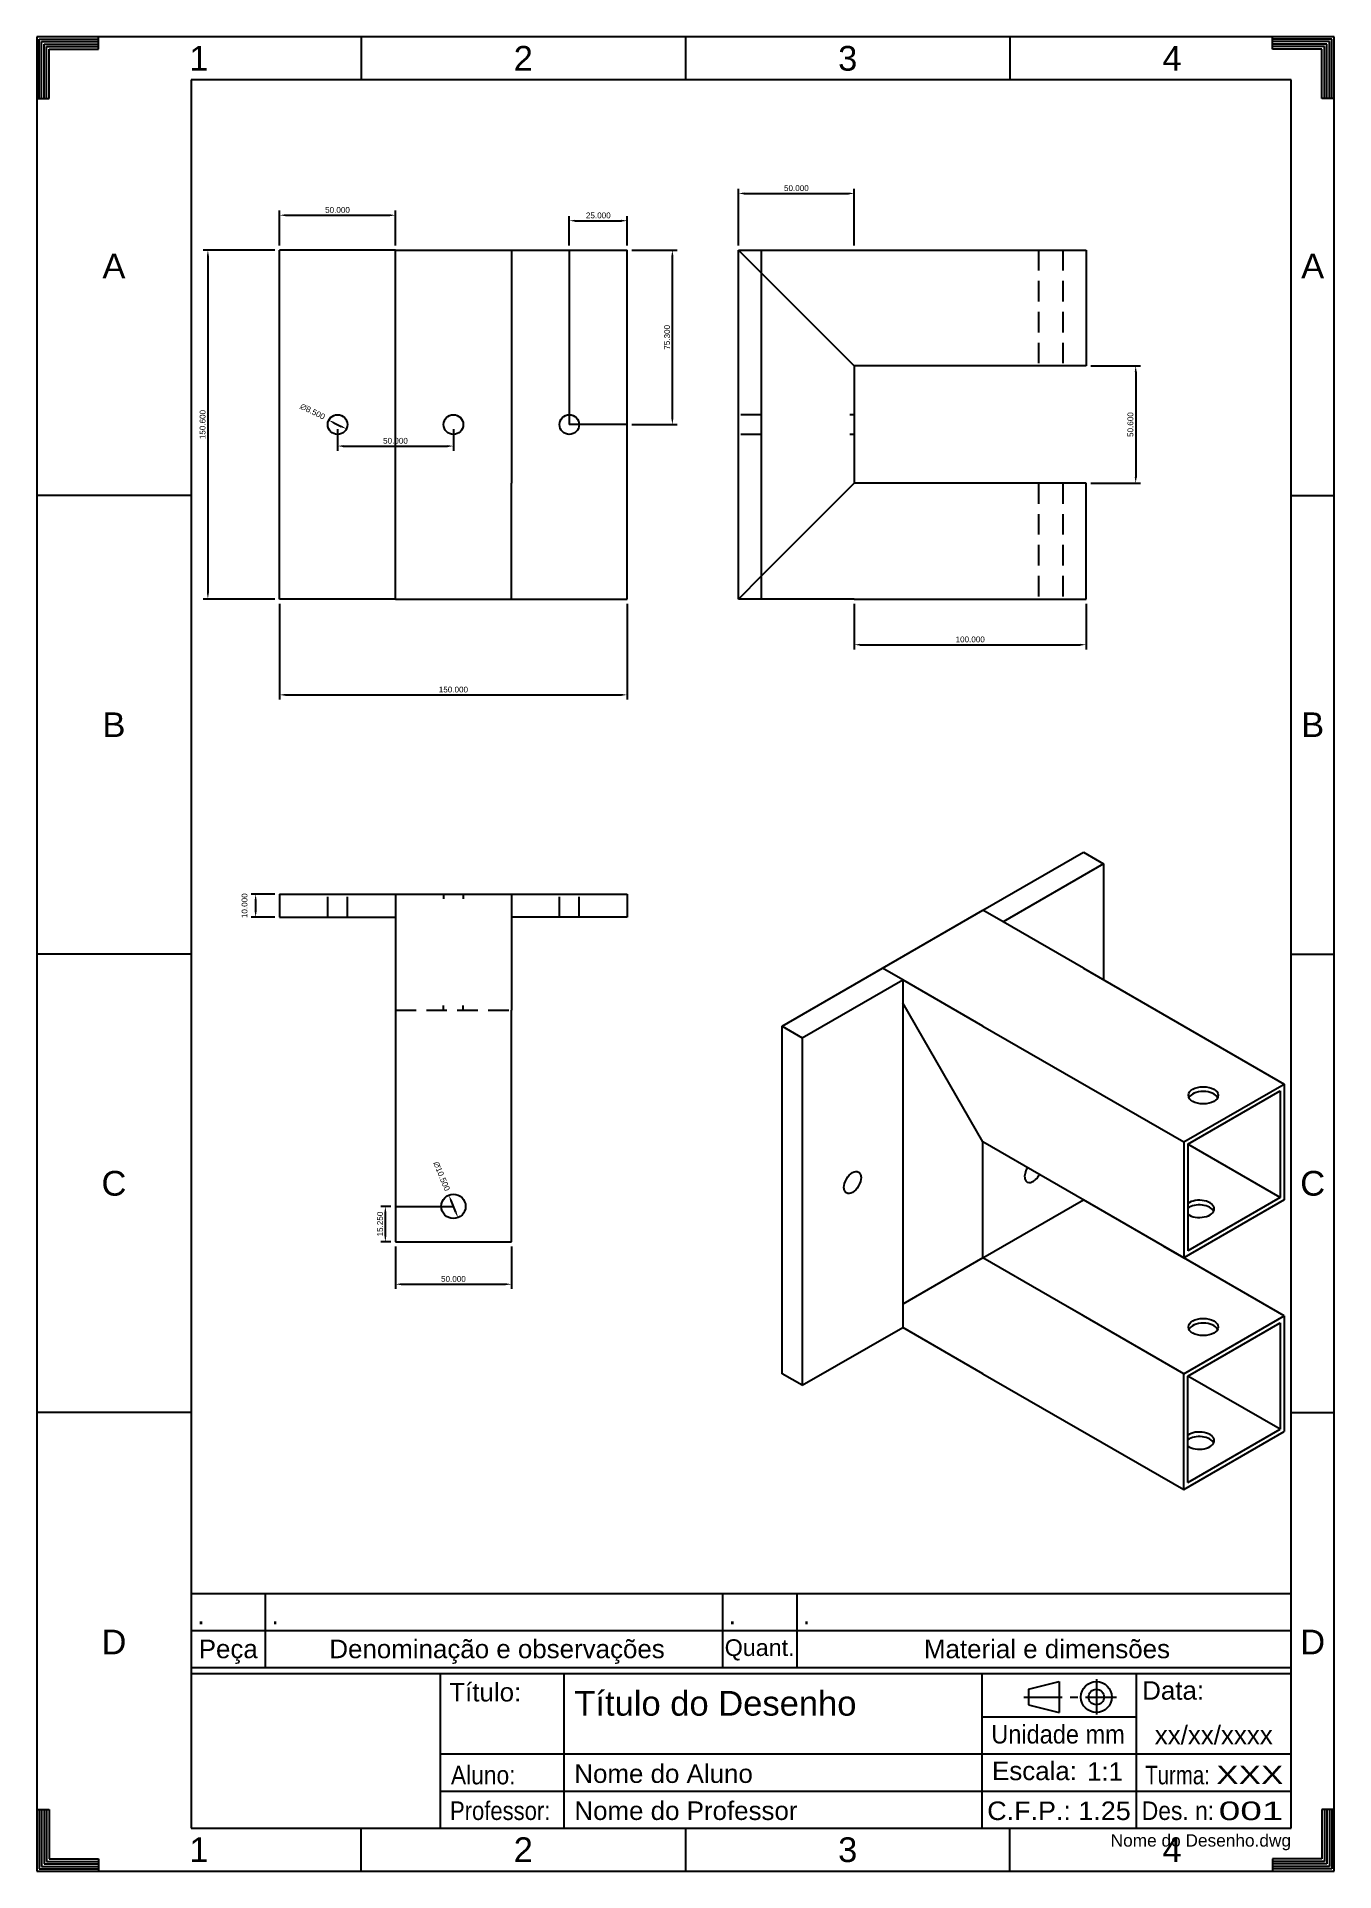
# Paper-space layout 'A4 SENAI' of a CAD drawing. Extents: x 0 to 210, y 0 to 297.
# The model-space entities are those that its viewports show. They can reach past a viewport. Long polylines and large blocks are cut down to what shows.
import ezdxf
from ezdxf.enums import TextEntityAlignment as Align

# ---------------------------------------------------------------- set-up
doc = ezdxf.new("R2010")
doc.units = 0
doc.header["$LTSCALE"] = 5
doc.header["$PDMODE"] = 35
doc.linetypes.add('CENTER', pattern=[2, 1.25, -0.25, 0.25, -0.25])
doc.linetypes.add('HIDDEN', pattern=[0.375, 0.25, -0.125])
doc.layers.get('Defpoints').update_dxf_attribs({"linetype": 'CONTINUOUS'})
for name, color, linetype in [('CENTRO', 2, 'CENTER'), ('CONTORNO', 7, 'CONTINUOUS'), ('COTA', 1, 'CONTINUOUS'), ('Dobra', 90, 'CONTINUOUS'), ('LEGENDA', 151, 'CONTINUOUS'), ('TEXTO', 5, 'CONTINUOUS'), ('TRACEJADO', 6, 'HIDDEN'), ('VIEW', 1, 'CONTINUOUS')]:
    doc.layers.add(name, color=color, linetype=linetype)
doc.layers.get('VIEW').off()
doc.styles.add('ARIAL', font='arial.ttf', dxfattribs={"height": 2.5})
doc.styles.add('ROMANS', font='arial.ttf', dxfattribs={"height": 2.5})
doc.dimstyles.new('VERT', dxfattribs={"dimtxt": 2.5, "dimasz": 2.5, "dimexe": 2, "dimexo": 2, "dimgap": 1, "dimtad": 1, "dimdec": 3, "dimzin": 0, "dimdsep": 46, "dimtxsty": 'ROMANS', "dimcen": 0, "dimclrd": 256, "dimclre": 256, "dimclrt": 256, "dimadec": 0, "dimazin": 0, "dimtfac": 0.8, "dimtdec": 3, "dimtmove": 2, "dimatfit": 3, "dimfxl": 1, "dimtolj": 1, "dimtzin": 0, "dimarcsym": 0})

# ---------------------------------------------------------------- blocks, each defined once
blk = doc.blocks.new('*D28')
at = {"layer": 'COTA', "lineweight": -2, "transparency": 16777216}
for p, q in [((295.05, 599.08), (264.12, 599.08)), ((266.12, 596.58), (266.12, 450.98)), ((295.05, 448.48), (264.12, 448.48))]:
    blk.add_line(p, q, dxfattribs=at)
at = {"layer": 'COTA', "transparency": 16777216}
for points in [[(265.71, 596.58), (266.54, 596.58), (266.12, 599.08)], [(265.71, 450.98), (266.54, 450.98), (266.12, 448.48)]]:
    blk.add_solid(points, dxfattribs=at)
at = {"layer": 'Defpoints', "color": 0, "transparency": 16777216}
for p in [(297.05, 599.08), (266.12, 448.48), (297.05, 448.48)]:
    blk.add_point(p, dxfattribs=at)
at = {"layer": 'COTA', "transparency": 16777216, "insert": (263.85, 523.78), "char_height": 2.5, "attachment_point": 5, "rotation": 90, "style": 'ROMANS'}
blk.add_mtext('\\A1;150.600', dxfattribs=at)
blk = doc.blocks.new('*D29')
at = {"layer": 'COTA', "lineweight": -2, "transparency": 16777216}
for p, q in [((494.99, 601.08), (494.99, 625.5)), ((544.99, 601.08), (544.99, 625.5)), ((497.49, 623.5), (542.49, 623.5))]:
    blk.add_line(p, q, dxfattribs=at)
at = {"layer": 'COTA', "transparency": 16777216}
for points in [[(497.49, 623.92), (497.49, 623.08), (494.99, 623.5)], [(542.49, 623.92), (542.49, 623.08), (544.99, 623.5)]]:
    blk.add_solid(points, dxfattribs=at)
at = {"layer": 'Defpoints', "color": 0, "transparency": 16777216}
for p in [(544.99, 623.5), (494.99, 599.08), (544.99, 599.08)]:
    blk.add_point(p, dxfattribs=at)
at = {"layer": 'COTA', "transparency": 16777216, "insert": (519.99, 625.78), "char_height": 2.5, "attachment_point": 5, "style": 'ROMANS'}
blk.add_mtext('\\A1;50.000', dxfattribs=at)
blk = doc.blocks.new('*D30')
at = {"layer": 'COTA', "lineweight": -2, "transparency": 16777216}
for p, q in [((422.05, 601.08), (422.05, 613.74)), ((424.55, 611.74), (444.55, 611.74)), ((447.05, 601.08), (447.05, 613.74))]:
    blk.add_line(p, q, dxfattribs=at)
at = {"layer": 'COTA', "transparency": 16777216}
for points in [[(424.55, 612.16), (424.55, 611.33), (422.05, 611.74)], [(444.55, 612.16), (444.55, 611.33), (447.05, 611.74)]]:
    blk.add_solid(points, dxfattribs=at)
at = {"layer": 'Defpoints', "color": 0, "transparency": 16777216}
for p in [(447.05, 611.74), (422.05, 599.08), (447.05, 599.08)]:
    blk.add_point(p, dxfattribs=at)
at = {"layer": 'COTA', "transparency": 16777216, "insert": (434.55, 614.02), "char_height": 2.5, "attachment_point": 5, "style": 'ROMANS'}
blk.add_mtext('\\A1;25.000', dxfattribs=at)
blk = doc.blocks.new('*D31')
at = {"layer": 'COTA', "lineweight": -2, "transparency": 16777216}
for p, q in [((297.05, 446.48), (297.05, 405.14)), ((447.05, 446.48), (447.05, 405.14)), ((299.55, 407.14), (444.55, 407.14))]:
    blk.add_line(p, q, dxfattribs=at)
at = {"layer": 'COTA', "transparency": 16777216}
for points in [[(299.55, 407.55), (299.55, 406.72), (297.05, 407.14)], [(444.55, 407.55), (444.55, 406.72), (447.05, 407.14)]]:
    blk.add_solid(points, dxfattribs=at)
at = {"layer": 'Defpoints', "color": 0, "transparency": 16777216}
for p in [(297.05, 448.48), (447.05, 448.48), (447.05, 407.14)]:
    blk.add_point(p, dxfattribs=at)
at = {"layer": 'COTA', "transparency": 16777216, "insert": (372.05, 409.41), "char_height": 2.5, "attachment_point": 5, "style": 'ROMANS'}
blk.add_mtext('\\A1;150.000', dxfattribs=at)
blk = doc.blocks.new('*D32')
at = {"layer": 'COTA', "lineweight": -2, "transparency": 16777216}
for p, q in [((544.99, 446.48), (544.99, 426.77)), ((644.99, 446.48), (644.99, 426.77)), ((547.49, 428.77), (642.49, 428.77))]:
    blk.add_line(p, q, dxfattribs=at)
at = {"layer": 'COTA', "transparency": 16777216}
for points in [[(547.49, 429.19), (547.49, 428.36), (544.99, 428.77)], [(642.49, 429.19), (642.49, 428.36), (644.99, 428.77)]]:
    blk.add_solid(points, dxfattribs=at)
at = {"layer": 'Defpoints', "color": 0, "transparency": 16777216}
for p in [(544.99, 448.48), (644.99, 448.48), (644.99, 428.77)]:
    blk.add_point(p, dxfattribs=at)
at = {"layer": 'COTA', "transparency": 16777216, "insert": (594.99, 431.05), "char_height": 2.5, "attachment_point": 5, "style": 'ROMANS'}
blk.add_mtext('\\A1;100.000', dxfattribs=at)
blk = doc.blocks.new('*D33')
at = {"layer": 'COTA', "lineweight": -2, "transparency": 16777216}
for p, q in [((345.05, 186.39), (340.69, 186.39)), ((342.69, 173.64), (342.69, 183.89)), ((345.05, 171.14), (340.69, 171.14))]:
    blk.add_line(p, q, dxfattribs=at)
at = {"layer": 'COTA', "transparency": 16777216}
for points in [[(342.28, 183.89), (343.11, 183.89), (342.69, 186.39)], [(342.28, 173.64), (343.11, 173.64), (342.69, 171.14)]]:
    blk.add_solid(points, dxfattribs=at)
at = {"layer": 'Defpoints', "color": 0, "transparency": 16777216}
for p in [(342.69, 186.39), (347.05, 186.39), (347.05, 171.14)]:
    blk.add_point(p, dxfattribs=at)
at = {"layer": 'COTA', "transparency": 16777216, "insert": (340.42, 178.77), "char_height": 2.5, "attachment_point": 5, "rotation": 90, "style": 'ROMANS'}
blk.add_mtext('\\A1;15.250', dxfattribs=at)
blk = doc.blocks.new('*D34')
at = {"layer": 'COTA', "lineweight": -2, "transparency": 16777216}
blk.add_line((320.48, 524.56), (323.62, 523.01), dxfattribs=at)
at = {"layer": 'COTA', "transparency": 16777216}
for points in [[(320.67, 524.93), (320.3, 524.18), (318.24, 525.66)], [(323.81, 523.38), (323.44, 522.63), (325.86, 521.9)]]:
    blk.add_solid(points, dxfattribs=at)
at = {"layer": 'Defpoints', "color": 0, "transparency": 16777216}
for p in [(318.24, 525.66), (325.86, 521.9)]:
    blk.add_point(p, dxfattribs=at)
at = {"layer": 'COTA', "transparency": 16777216, "insert": (311.29, 529.37), "char_height": 2.5, "attachment_point": 5, "rotation": 333.73556, "style": 'ROMANS'}
blk.add_mtext('\\A1;∅8.500', dxfattribs=at)
blk = doc.blocks.new('*D35')
at = {"layer": 'COTA', "lineweight": -2, "transparency": 16777216}
for p, q in [((449.05, 599.08), (468.5, 599.08)), ((466.5, 526.28), (466.5, 596.58)), ((449.05, 523.78), (468.5, 523.78))]:
    blk.add_line(p, q, dxfattribs=at)
at = {"layer": 'COTA', "transparency": 16777216}
for points in [[(466.08, 596.58), (466.92, 596.58), (466.5, 599.08)], [(466.08, 526.28), (466.92, 526.28), (466.5, 523.78)]]:
    blk.add_solid(points, dxfattribs=at)
at = {"layer": 'Defpoints', "color": 0, "transparency": 16777216}
for p in [(447.05, 599.08), (466.5, 599.08), (447.05, 523.78)]:
    blk.add_point(p, dxfattribs=at)
at = {"layer": 'COTA', "transparency": 16777216, "insert": (464.22, 561.43), "char_height": 2.5, "attachment_point": 5, "rotation": 90, "style": 'ROMANS'}
blk.add_mtext('\\A1;75.300', dxfattribs=at)
blk = doc.blocks.new('*D36')
at = {"layer": 'COTA', "lineweight": -2, "transparency": 16777216}
for p, q in [((646.99, 549.08), (668.38, 549.08)), ((666.38, 546.58), (666.38, 500.98)), ((646.99, 498.48), (668.38, 498.48))]:
    blk.add_line(p, q, dxfattribs=at)
at = {"layer": 'COTA', "transparency": 16777216}
for points in [[(665.96, 546.58), (666.8, 546.58), (666.38, 549.08)], [(665.96, 500.98), (666.8, 500.98), (666.38, 498.48)]]:
    blk.add_solid(points, dxfattribs=at)
at = {"layer": 'Defpoints', "color": 0, "transparency": 16777216}
for p in [(644.99, 549.08), (644.99, 498.48), (666.38, 498.48)]:
    blk.add_point(p, dxfattribs=at)
at = {"layer": 'COTA', "transparency": 16777216, "insert": (664.1, 523.78), "char_height": 2.5, "attachment_point": 5, "rotation": 90, "style": 'ROMANS'}
blk.add_mtext('\\A1;50.600', dxfattribs=at)
blk = doc.blocks.new('*D37')
at = {"layer": 'COTA', "lineweight": -2, "transparency": 16777216}
for p, q in [((295.05, 321.14), (284.73, 321.14)), ((286.73, 318.64), (286.73, 313.64)), ((295.05, 311.14), (284.73, 311.14))]:
    blk.add_line(p, q, dxfattribs=at)
at = {"layer": 'COTA', "transparency": 16777216}
for points in [[(286.31, 318.64), (287.14, 318.64), (286.73, 321.14)], [(286.31, 313.64), (287.14, 313.64), (286.73, 311.14)]]:
    blk.add_solid(points, dxfattribs=at)
at = {"layer": 'Defpoints', "color": 0, "transparency": 16777216}
for p in [(297.05, 321.14), (286.73, 311.14), (297.05, 311.14)]:
    blk.add_point(p, dxfattribs=at)
at = {"layer": 'COTA', "transparency": 16777216, "insert": (281.95, 316.14), "char_height": 2.5, "attachment_point": 5, "rotation": 90, "style": 'ROMANS'}
blk.add_mtext('\\A1;10.000', dxfattribs=at)
blk = doc.blocks.new('*D38')
at = {"layer": 'COTA', "lineweight": -2, "transparency": 16777216}
for p, q in [((347.05, 169.14), (347.05, 150.8)), ((397.05, 169.14), (397.05, 150.8)), ((349.55, 152.8), (394.55, 152.8))]:
    blk.add_line(p, q, dxfattribs=at)
at = {"layer": 'COTA', "transparency": 16777216}
for points in [[(349.55, 153.22), (349.55, 152.39), (347.05, 152.8)], [(394.55, 153.22), (394.55, 152.39), (397.05, 152.8)]]:
    blk.add_solid(points, dxfattribs=at)
at = {"layer": 'Defpoints', "color": 0, "transparency": 16777216}
for p in [(347.05, 171.14), (397.05, 171.14), (397.05, 152.8)]:
    blk.add_point(p, dxfattribs=at)
at = {"layer": 'COTA', "transparency": 16777216, "insert": (372.05, 155.08), "char_height": 2.5, "attachment_point": 5, "style": 'ROMANS'}
blk.add_mtext('\\A1;50.000', dxfattribs=at)
blk = doc.blocks.new('*D39')
at = {"layer": 'COTA', "lineweight": -2, "transparency": 16777216}
blk.add_line((373.09, 183.84), (371.02, 188.94), dxfattribs=at)
at = {"layer": 'COTA', "transparency": 16777216}
for points in [[(371.4, 189.09), (370.63, 188.78), (370.07, 191.25)], [(373.47, 184), (372.7, 183.69), (374.03, 181.53)]]:
    blk.add_solid(points, dxfattribs=at)
at = {"layer": 'Defpoints', "color": 0, "transparency": 16777216}
for p in [(370.07, 191.25), (374.03, 181.53)]:
    blk.add_point(p, dxfattribs=at)
at = {"layer": 'COTA', "transparency": 16777216, "insert": (366.94, 199.43), "char_height": 2.5, "attachment_point": 5, "rotation": 292.1445, "style": 'ROMANS'}
blk.add_mtext('\\A1;∅10.500', dxfattribs=at)
blk = doc.blocks.new('*D40')
at = {"layer": 'COTA', "lineweight": -2, "transparency": 16777216}
for p, q in [((297.05, 601.08), (297.05, 616.11)), ((299.55, 614.11), (344.55, 614.11)), ((347.05, 601.08), (347.05, 616.11))]:
    blk.add_line(p, q, dxfattribs=at)
at = {"layer": 'COTA', "transparency": 16777216}
for points in [[(299.55, 614.52), (299.55, 613.69), (297.05, 614.11)], [(344.55, 614.52), (344.55, 613.69), (347.05, 614.11)]]:
    blk.add_solid(points, dxfattribs=at)
at = {"layer": 'Defpoints', "color": 0, "transparency": 16777216}
for p in [(347.05, 614.11), (297.05, 599.08), (347.05, 599.08)]:
    blk.add_point(p, dxfattribs=at)
at = {"layer": 'COTA', "transparency": 16777216, "insert": (322.05, 616.38), "char_height": 2.5, "attachment_point": 5, "style": 'ROMANS'}
blk.add_mtext('\\A1;50.000', dxfattribs=at)
blk = doc.blocks.new('*D41')
at = {"layer": 'COTA', "lineweight": -2, "transparency": 16777216}
for p, q in [((322.05, 521.78), (322.05, 512.49)), ((372.05, 521.78), (372.05, 512.49)), ((324.55, 514.49), (369.55, 514.49))]:
    blk.add_line(p, q, dxfattribs=at)
at = {"layer": 'COTA', "transparency": 16777216}
for points in [[(324.55, 514.9), (324.55, 514.07), (322.05, 514.49)], [(369.55, 514.9), (369.55, 514.07), (372.05, 514.49)]]:
    blk.add_solid(points, dxfattribs=at)
at = {"layer": 'Defpoints', "color": 0, "transparency": 16777216}
for p in [(322.05, 523.78), (372.05, 523.78), (372.05, 514.49)]:
    blk.add_point(p, dxfattribs=at)
at = {"layer": 'COTA', "transparency": 16777216, "insert": (347.05, 516.76), "char_height": 2.5, "attachment_point": 5, "style": 'ROMANS'}
blk.add_mtext('\\A1;50.000', dxfattribs=at)

msp = doc.modelspace()

# ---------------------------------------------------------------- linework, layer by layer
at = {"layer": 'CONTORNO'}
for p, q in [((297.0518, 448.4823), (297.0518, 599.0823)), ((347.0518, 599.0823), (297.0518, 599.0823)), ((347.0518, 448.4823), (347.0518, 599.0823)), ((347.0518, 599.0823), (397.0518, 599.0823)), ((397.0518, 599.0823), (397.0518, 549.0823)), ((397.0518, 599.0823), (447.0518, 599.0823)), ((447.0518, 448.4823), (447.0518, 599.0823)), ((494.9889, 448.4823), (494.9889, 599.0823)), ((494.9889, 599.0823), (544.9889, 599.0823)), ((504.9889, 448.4823), (504.9889, 599.0823)), ((544.9889, 599.0823), (644.9889, 599.0823)), ((644.9889, 599.0823), (644.9889, 549.0823)), ((397.0518, 549.0823), (397.0518, 498.4823)), ((544.9889, 549.0823), (544.9889, 498.4823)), ((644.9889, 549.0823), (544.9889, 549.0823)), ((397.0518, 448.4823), (397.0518, 498.4823)), ((644.9889, 498.4823), (544.9889, 498.4823)), ((644.9889, 448.4823), (644.9889, 498.4823)), ((347.0518, 448.4823), (297.0518, 448.4823)), ((347.0518, 448.4823), (397.0518, 448.4823)), ((397.0518, 448.4823), (447.0518, 448.4823)), ((544.9889, 448.4823), (494.9889, 448.4823)), ((544.9889, 448.4823), (644.9889, 448.4823)), ((600.4953, 314.2024), (643.7966, 339.2024)), ((652.4568, 334.2024), (609.1556, 309.2024)), ((643.7966, 339.2024), (652.4568, 334.2024)), ((652.4568, 334.2024), (652.4568, 284.2024)), ((297.0518, 321.1402), (447.0518, 321.1402)), ((297.0518, 321.1402), (297.0518, 311.1402)), ((347.0518, 321.1402), (347.0518, 271.1402)), ((397.0518, 321.1402), (397.0518, 271.1402)), ((447.0518, 321.1402), (447.0518, 311.1402)), ((297.0518, 311.1402), (347.0518, 311.1402)), ((447.0518, 311.1402), (397.0518, 311.1402)), ((557.194, 289.2024), (600.4953, 314.2024)), ((609.1556, 309.2024), (600.4953, 314.2024)), ((643.7966, 289.2024), (609.1556, 309.2024)), ((513.8928, 264.2024), (557.194, 289.2024)), ((565.8543, 284.2024), (557.194, 289.2024)), ((643.7966, 289.2024), (730.3991, 239.2024)), ((522.553, 259.2024), (565.8543, 284.2024)), ((600.4953, 264.2024), (565.8543, 284.2024)), ((565.8543, 284.2024), (565.8543, 134.2024)), ((347.0518, 271.1402), (347.0518, 171.1402)), ((397.0518, 171.1402), (397.0518, 271.1402)), ((600.4953, 214.2024), (565.8543, 274.2024)), ((513.8928, 114.2024), (513.8928, 264.2024)), ((513.8928, 264.2024), (522.553, 259.2024)), ((600.4953, 264.2024), (687.0978, 214.2024)), ((522.553, 259.2024), (522.553, 109.2024)), ((687.0978, 214.2024), (730.3991, 239.2024)), ((730.3991, 239.2024), (730.3991, 189.2024)), ((688.8299, 213.2024), (728.6671, 236.2024)), ((728.6671, 236.2024), (728.6671, 190.2024)), ((687.0978, 164.2024), (600.4953, 214.2024)), ((600.4953, 164.2024), (600.4953, 214.2024)), ((687.0978, 214.2024), (687.0978, 164.2024)), ((728.6671, 190.2024), (688.8299, 213.2024)), ((688.8299, 213.2024), (688.8299, 167.2024)), ((728.6671, 190.2024), (688.8299, 167.2024)), ((600.4953, 164.2024), (643.7966, 189.2024)), ((730.3991, 139.2024), (643.7966, 189.2024)), ((730.3991, 189.2024), (687.0978, 164.2024)), ((347.0518, 171.1402), (397.0518, 171.1402)), ((678.4376, 169.2024), (687.0978, 164.2024)), ((600.4953, 164.2024), (565.8543, 144.2024)), ((687.0978, 114.2024), (600.4953, 164.2024)), ((643.7966, 139.2024), (635.1363, 144.2024)), ((687.0978, 114.2024), (643.7966, 139.2024)), ((687.0978, 114.2024), (730.3991, 139.2024)), ((688.8299, 113.2024), (728.6671, 136.2024)), ((728.6671, 136.2024), (728.6671, 90.2024)), ((730.3991, 139.2024), (730.3991, 89.2024)), ((522.553, 109.2024), (565.8543, 134.2024)), ((600.4953, 114.2024), (565.8543, 134.2024)), ((522.553, 109.2024), (513.8928, 114.2024)), ((600.4953, 114.2024), (687.0978, 64.2024)), ((687.0978, 64.2024), (687.0978, 114.2024)), ((728.6671, 90.2024), (688.8299, 113.2024)), ((688.8299, 67.2024), (688.8299, 113.2024)), ((687.0978, 64.2024), (730.3991, 89.2024)), ((688.8299, 67.2024), (728.6671, 90.2024))]:
    msp.add_line(p, q, dxfattribs=at)
for centre, radius in [((322.0518, 523.7823), 4.25), ((372.0518, 523.7823), 4.25), ((422.0518, 523.7823), 4.25), ((372.0518, 186.3902), 5.25)]:
    msp.add_circle(centre, radius, dxfattribs=at)
for centre, major_axis in [((695.5416, 234.3274), (-6.4299, 0)), ((544.2037, 196.7024), (-2.6026, -4.5078)), ((695.5416, 134.3274), (-6.4299, 0))]:
    msp.add_ellipse(centre, major_axis=major_axis, ratio=0.57735027, dxfattribs=at)
for centre, major_axis, start_param, end_param in [((695.5416, 232.3274), (-6.4299, 0), 3.41433561, 6.01044235), ((622.1459, 201.4024), (-2.6026, -4.5078), 4.66245481, 7.9039158), ((693.8095, 185.3274), (-6.4299, 0), 0.68495063, 5.59823468), ((693.8095, 183.3274), (-6.4299, 0), 9.69752092, 11.88141999), ((695.5416, 132.3274), (-6.4299, 0), 3.41433561, 6.01044235), ((693.8095, 85.3274), (-6.4299, 0), 0.68495063, 5.59823468), ((693.8095, 83.3274), (-6.4299, 0), 3.41433561, 5.59823468)]:
    msp.add_ellipse(centre, major_axis=major_axis, ratio=0.57735027, start_param=start_param, end_param=end_param, dxfattribs=at)
at = {"layer": 'COTA'}
for p, q in [((422.0518, 599.0823), (422.0518, 523.7823)), ((426.3018, 523.7823), (422.0518, 523.7823)), ((447.0518, 523.7823), (426.3018, 523.7823)), ((347.0518, 186.3902), (372.0518, 186.3902))]:
    msp.add_line(p, q, dxfattribs=at)
at = {"layer": 'Dobra'}
for p, q in [((504.9889, 589.0823), (494.9889, 599.0823)), ((544.9889, 549.0823), (504.9889, 589.0823)), ((544.9889, 498.4823), (504.9889, 458.4823)), ((504.9889, 458.4823), (494.9889, 448.4823))]:
    msp.add_line(p, q, dxfattribs=at)
at = {"layer": 'TRACEJADO'}
for p, q in [((624.4889, 599.0823), (624.4889, 549.0823)), ((634.9889, 599.0823), (634.9889, 549.0823)), ((504.9889, 528.0323), (494.9889, 528.0323)), ((544.9889, 528.0323), (542.9889, 528.0323)), ((504.9889, 519.5323), (494.9889, 519.5323)), ((544.9889, 519.5323), (542.9889, 519.5323)), ((624.4889, 498.4823), (624.4889, 448.4823)), ((634.9889, 498.4823), (634.9889, 448.4823)), ((317.8018, 311.1402), (317.8018, 321.1402)), ((326.3018, 311.1402), (326.3018, 321.1402)), ((367.8018, 321.1402), (367.8018, 319.1402)), ((376.3018, 321.1402), (376.3018, 319.1402)), ((417.8018, 311.1402), (417.8018, 321.1402)), ((426.3018, 311.1402), (426.3018, 321.1402)), ((347.0518, 271.1402), (397.0518, 271.1402)), ((367.8018, 271.1402), (367.8018, 273.1402)), ((376.3018, 271.1402), (376.3018, 273.1402)), ((376.3018, 271.1402), (376.3018, 271.1402))]:
    msp.add_line(p, q, dxfattribs=at)

# ---------------------------------------------------------------- dimensions: what is measured, and where the dimension line sits
at = {"layer": 'COTA'}
for base, p1, p2, picture, middle in [((544.9889, 623.5014), (494.9889, 599.0823), (544.9889, 599.0823), '*D29', (519.9889, 625.7778)), ((347.0518, 614.1053), (297.0518, 599.0823), (347.0518, 599.0823), '*D40', (322.0518, 616.3817)), ((447.0518, 611.7424), (422.0518, 599.0823), (447.0518, 599.0823), '*D30', (434.5518, 614.0189)), ((372.0518, 514.4858), (322.0518, 523.7823), (372.0518, 523.7823), '*D41', (347.0518, 516.7623)), ((447.0518, 407.1369), (297.0518, 448.4823), (447.0518, 448.4823), '*D31', (372.0518, 409.4133)), ((644.9889, 428.7733), (544.9889, 448.4823), (644.9889, 448.4823), '*D32', (594.9889, 431.0497)), ((397.0518, 152.8026), (347.0518, 171.1402), (397.0518, 171.1402), '*D38', (372.0518, 155.079))]:
    dim = msp.add_linear_dim(base=base, p1=p1, p2=p2, dimstyle='VERT', dxfattribs=at)
    dim.commit()
    dim.dimension.update_dxf_attribs({"geometry": picture, "text_midpoint": middle})
for base, p1, p2, picture, middle in [((266.1235, 448.4823), (297.0518, 599.0823), (297.0518, 448.4823), '*D28', (263.8471, 523.7823)), ((466.4996, 599.0823), (447.0518, 523.7823), (447.0518, 599.0823), '*D35', (464.2223, 561.4323)), ((666.3784, 498.4823), (644.9889, 549.0823), (644.9889, 498.4823), '*D36', (664.102, 523.7823)), ((286.7258, 311.1402), (297.0518, 321.1402), (297.0518, 311.1402), '*D37', (281.9493, 316.1402)), ((342.6929, 186.3902), (347.0518, 171.1402), (347.0518, 186.3902), '*D33', (340.4165, 178.7652))]:
    dim = msp.add_linear_dim(base=base, p1=p1, p2=p2, angle=90, dimstyle='VERT', dxfattribs=at)
    dim.commit()
    dim.dimension.update_dxf_attribs({"geometry": picture, "text_midpoint": middle})
for p1, p2, picture, middle in [((318.2405, 525.663), (325.863, 521.9016), '*D34', (311.2912, 529.366)), ((374.0307, 181.5274), (370.0728, 191.2529), '*D39', (366.939, 199.4338))]:
    dim = msp.add_diameter_dim_2p(p1=p1, p2=p2, dimstyle='VERT', dxfattribs=at)
    dim.commit()
    dim.dimension.update_dxf_attribs({"geometry": picture, "text_midpoint": middle, "dimtype": 163})

psp = doc.layouts.new('A4 SENAI')

# ---------------------------------------------------------------- linework, layer by layer
at = {"layer": 'CENTRO'}
for p, q in [((171.5, 31.09), (171.5, 25.39)), ((159.73, 28.21), (174.74, 28.21))]:
    psp.add_line(p, q, dxfattribs=at)
at = {"layer": 'CONTORNO'}
for p, q in [((203, 290), (25, 290)), ((25, 290), (25, 7)), ((203, 7), (203, 290)), ((25, 39), (203, 39)), ((25, 33), (203, 33)), ((25, 32), (203, 32)), ((25, 32), (99, 32)), ((25, 7), (203, 7))]:
    psp.add_line(p, q, dxfattribs=at)
at = {"layer": 'LEGENDA'}
for p, q in [((210, 297), (0, 297)), ((0, 297), (0, 0)), ((10, 295), (10, 297)), ((52.5, 297), (52.5, 290)), ((105, 297), (105, 290)), ((157.5, 297), (157.5, 290)), ((200, 295), (200, 297)), ((210, 0), (210, 297)), ((0.4, 296.6), (10, 296.6)), ((0.4, 287), (0.4, 296.6)), ((0.8, 296.2), (10, 296.2)), ((0.8, 287), (0.8, 296.2)), ((1.2, 295.8), (10, 295.8)), ((1.2, 287), (1.2, 295.8)), ((1.6, 295.4), (10, 295.4)), ((1.6, 287), (1.6, 295.4)), ((2, 295), (10, 295)), ((2, 287), (2, 295)), ((209.6, 296.6), (200, 296.6)), ((209.2, 296.2), (200, 296.2)), ((208.8, 295.8), (200, 295.8)), ((208.4, 295.4), (200, 295.4)), ((208, 295), (200, 295)), ((208, 287), (208, 295)), ((208.4, 287), (208.4, 295.4)), ((208.8, 287), (208.8, 295.8)), ((209.2, 287), (209.2, 296.2)), ((209.6, 287), (209.6, 296.6)), ((0, 287), (2, 287)), ((210, 287), (208, 287)), ((25, 222.75), (0, 222.75)), ((203, 222.75), (210, 222.75)), ((25, 148.5), (0, 148.5)), ((203, 148.5), (210, 148.5)), ((25, 74.25), (0, 74.25)), ((203, 74.25), (210, 74.25)), ((25, 45), (203, 45)), ((37, 45), (37, 33)), ((111, 45), (111, 33)), ((123, 45), (123, 33)), ((65.31, 32), (65.31, 7)), ((85.31, 32), (85.31, 7)), ((153, 7), (153, 32)), ((160.5, 29.46), (165.5, 30.71)), ((165.5, 30.71), (165.5, 25.71)), ((178, 7), (178, 32)), ((160.5, 29.46), (160.5, 26.96)), ((160.5, 26.96), (165.5, 25.71)), ((153, 25), (178, 25)), ((65.31, 19), (202.92, 19)), ((65.31, 13), (203, 13)), ((0, 10), (2, 10)), ((0.4, 10), (0.4, 0.4)), ((0.8, 10), (0.8, 0.8)), ((1.2, 10), (1.2, 1.2)), ((1.6, 10), (1.6, 1.6)), ((2, 10), (2, 2)), ((208, 10), (208, 2)), ((210, 10), (208, 10)), ((208.4, 10), (208.4, 1.6)), ((208.8, 10), (208.8, 1.2)), ((209.2, 10), (209.2, 0.8)), ((209.6, 10), (209.6, 0.4)), ((52.5, 0), (52.5, 7)), ((105, 7), (105, 0)), ((157.5, 0), (157.5, 7)), ((0, 0), (210, 0)), ((0.4, 0.4), (10, 0.4)), ((0.8, 0.8), (10, 0.8)), ((1.2, 1.2), (10, 1.2)), ((1.6, 1.6), (10, 1.6)), ((2, 2), (10, 2)), ((10, 2), (10, 0)), ((208, 2), (200, 2)), ((200, 2), (200, 0)), ((208.4, 1.6), (200, 1.6)), ((208.8, 1.2), (200, 1.2)), ((209.2, 0.8), (200, 0.8)), ((209.6, 0.4), (200, 0.4))]:
    psp.add_line(p, q, dxfattribs=at)
for radius in [2.5, 1.25]:
    psp.add_circle((171.5, 28.21), radius, dxfattribs=at)

# ---------------------------------------------------------------- texts
at = {"layer": 'LEGENDA', "style": 'ARIAL'}
for s, height, p in [('1', 4, (26.25, 293.5)), ('2', 4, (78.75, 293.5)), ('3', 4, (131.25, 293.5)), ('4', 4, (183.75, 293.5)), ('A', 4, (12.5, 259.88)), ('A', 4, (206.5, 259.88)), ('B', 4, (12.5, 185.62)), ('B', 4, (206.5, 185.62)), ('C', 4, (12.5, 111.38)), ('C', 4, (206.5, 111.38)), ('D', 4, (12.5, 37.12)), ('D', 4, (206.5, 37.12)), ('Peça', 3, (31, 36)), ('Denominação e observações', 3, (74.5, 36)), ('Material e dimensões', 3, (163.5, 36)), ('1', 4, (26.25, 3.5)), ('2', 4, (78.75, 3.5)), ('3', 4, (131.25, 3.5)), ('4', 4, (183.75, 3.5))]:
    psp.add_text(s, height=height, dxfattribs=at).set_placement(p, align=Align.MIDDLE_CENTER)
for s, p in [('Título:', (66.77, 30.5)), ('Escala:', (154.61, 17.76))]:
    psp.add_text(s, height=3, dxfattribs=at).set_placement(p, align=Align.TOP_LEFT)
for s, width, p, p2 in [('Unidade mm', 0.909485, (154.49, 20.69), (176.09, 20.69)), ('Aluno:', 0.880217, (67.04, 14.08), (77.49, 14.08)), ('Turma:', 0.778824, (179.4, 14.08), (189.86, 14.08)), ('C.F.P.: 1.25', 1.039053, (153.83, 8.3), (177.06, 8.3)), ('Des. n:', 0.870787, (178.85, 8.31), (190.54, 8.31))]:
    psp.add_text(s, height=3, dxfattribs=dict(at, width=width)).set_placement(p, p2, align=Align.FIT)
at = {"layer": 'LEGENDA', "style": 'ARIAL', "width": 0.85}
psp.add_text('Professor:', height=3, dxfattribs=at).set_placement((66.89, 8.31))
at = {"layer": 'LEGENDA', "attachment_point": 1, "style": 'ARIAL'}
for s, width, insert, char_height in [('\\pxqc;Quant.', 12, (111, 37.56), 2.7), ('Data:', 50, (178.91, 30.78), 3)]:
    psp.add_mtext_dynamic_manual_height_columns(s, width=width, gutter_width=12.5, heights=[0], dxfattribs=dict(at, insert=insert, char_height=char_height))
at = {"layer": 'TEXTO', "style": 'ARIAL'}
for s, p in [('.', (26, 40)), ('.', (38, 40)), ('.', (112, 40)), ('.', (124, 40)), ('Nome do Aluno', (87.01, 14.31)), ('Nome do Professor', (87.02, 8.31))]:
    psp.add_text(s, height=3, dxfattribs=at).set_placement(p)
for s, height, p in [('Título do Desenho', 4, (109.84, 25.2)), ('1:1', 3, (172.9, 14.66))]:
    psp.add_text(s, height=height, dxfattribs=at).set_placement(p, align=Align.CENTER)
for s, width, p, p2 in [('XXX', 1.295116, (190.89, 14.12), (201.76, 14.12)), ('001', 1.495702, (191.3, 8.29), (201.76, 8.29))]:
    psp.add_text(s, height=3, dxfattribs=dict(at, width=width)).set_placement(p, p2, align=Align.FIT)
psp.add_text('Nome do Desenho.dwg', height=2, dxfattribs=at).set_placement((203, 6), align=Align.TOP_RIGHT)
at = {"layer": 'TEXTO', "insert": (180.95, 23.57), "char_height": 3, "attachment_point": 1, "style": 'ARIAL'}
psp.add_mtext_dynamic_manual_height_columns('xx/xx/xxxx', width=11.5057, gutter_width=12.5, heights=[0], dxfattribs=at)

# ---------------------------------------------------------------- viewports
at = {"layer": 'VIEW'}
psp.add_viewport(center=(114, 167.5), size=(178, 245), view_center_point=(496.1566, 345.9566), view_height=653.06832, dxfattribs=at)

doc.saveas('drawing.dxf')
